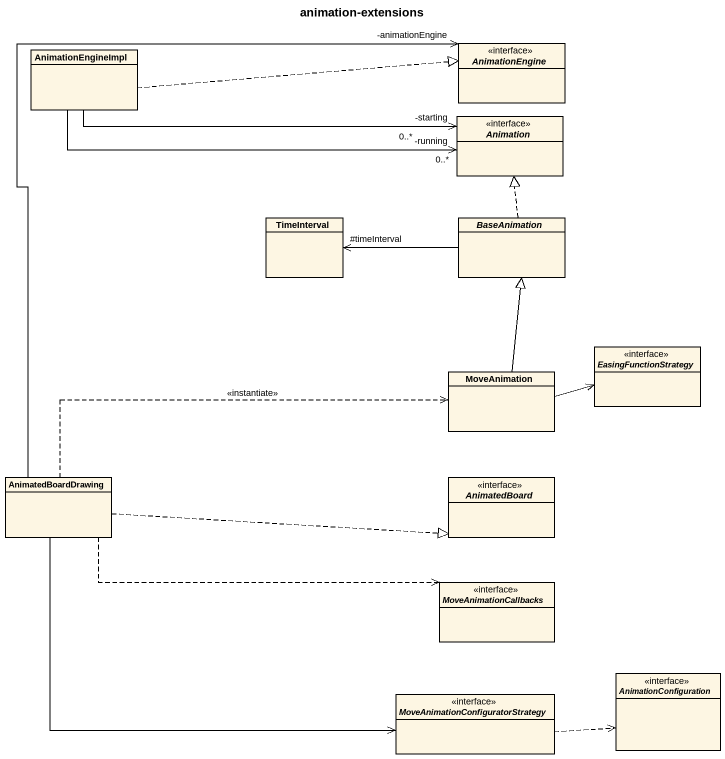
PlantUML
@startuml
title animation-extensions
hide circle
hide empty members
interface AnimationEngine <<interface>>
class AnimationEngineImpl
interface Animation <<interface>>
class TimeInterval
abstract class BaseAnimation
interface EasingFunctionStrategy <<interface>>
class MoveAnimation
class AnimatedBoardDrawing
interface AnimatedBoard <<interface>>
interface MoveAnimationCallbacks <<interface>>
interface "MoveAnimationConfiguratorStrategy" as MoveAnimationConfiguratorStr <<interface>>
interface AnimationConfiguration <<interface>>
AnimationEngineImpl .right.|> AnimationEngine
AnimationEngineImpl -right-> "-running\n0..*" Animation
AnimationEngineImpl -right-> "-starting\n0..*" Animation
BaseAnimation .up.|> Animation
BaseAnimation -left-> "#timeInterval" TimeInterval
MoveAnimation -up-|> BaseAnimation
MoveAnimation -right-> EasingFunctionStrategy
AnimatedBoardDrawing -up-> "-animationEngine" AnimationEngine
AnimatedBoardDrawing .right.> MoveAnimation : <<instantiate>>
AnimatedBoardDrawing .right.|> AnimatedBoard
AnimatedBoardDrawing .right.> MoveAnimationCallbacks
AnimatedBoardDrawing -right-> MoveAnimationConfiguratorStr
MoveAnimationConfiguratorStr .right.> AnimationConfiguration
@enduml
